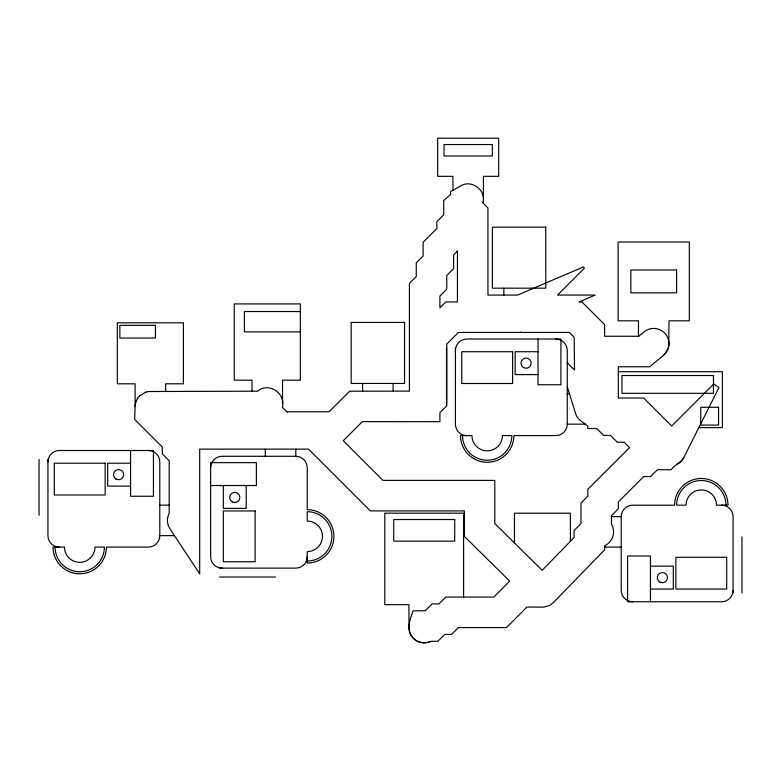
<?xml version="1.0" encoding="UTF-8"?>
<svg xmlns="http://www.w3.org/2000/svg" width="781" height="781" viewBox="0 0 781 781"><rect width="100%" height="100%" fill="white"/><g stroke="black" fill="none" stroke-linecap="round" stroke-linejoin="round"><path stroke-width="1.17" d="M668.8 345.905L668.975 320.815L689.311 320.815L689.311 242.022L618.132 242.022L618.132 320.815L638.467 320.815L638.467 336.26M282.517 403.396L282.537 380.171L300.334 380.171L300.334 303.916L234.241 303.916L234.241 380.171L252.029 380.171L252.029 391.203M483.361 200.492L483.293 201.127M483.41 199.633L483.429 176.321L498.678 176.321L498.678 138.188L437.672 138.188L437.672 176.321L452.921 176.321L452.921 190.32M668.936 344.411L668.975 343.689A15.249 15.249 0 0 0 644.003 331.945L638.78 336.26L604.67 336.26L604.553 324.545L581.952 301.944L579.131 301.944L595.171 295.081L557.556 295.081L584.354 268.283L583.436 266.926L517.608 295.081L487.94 295.081L487.94 207.941L482.951 202.953C486.797 190.603 471.548 178.956 460.644 185.937L450.578 191.648L450.578 194.44L443.715 200.551L443.715 214.795L436.852 221.658L436.852 228.521L423.126 242.247L423.126 255.973L416.263 262.836L416.263 276.562L409.4 283.425L409.4 391.135L349.673 391.203L329.113 411.753L287.935 411.753L287.388 412.3L282.351 407.262C286.168 393.585 268.566 381.616 257.73 391.183L148.829 391.515M668.907 345.134L668.077 348.795M483.166 201.976L483.029 202.601M668.682 346.666L668.507 347.369M136.245 400.887L135.172 405.222L134.664 419.377L162.331 447.054L162.331 453.917L169.194 460.78L169.194 513.263L168.608 514.494A15.249 15.249 0 0 0 169.946 528.805L199.692 573.83L199.692 449.124L308.524 449.124L370.292 510.891L464.305 510.891L464.305 536.332L509.729 581.152L493.826 597.055L445.785 597.055L438.922 603.918L432.059 603.918L425.196 610.781L413.217 610.781C409.615 619.421 405.495 632.522 414.652 639.444C419.104 643.075 425.665 643.866 430.809 641.289L437.829 641.289L444.692 634.426L451.555 634.426L458.418 627.563L506.459 627.563L526.97 607.042L543.722 607.169L549.795 605.324L553.27 602.688L604.611 549.873L604.875 545.636A15.249 15.249 0 0 0 612.109 525.31L611.474 524.129L611.474 515.685L618.337 508.822L618.337 501.958L643.72 476.576L650.583 476.576L657.446 469.713L671.172 469.713C674.52 464.607 681.315 463.084 683.883 457.354L718.95 387.64L713.814 383.93L671.719 426.026L643.72 398.027L618.337 398.027L618.337 366.767L649.753 366.767L664.543 354.437L668.331 348.062M667.823 349.507L667.501 350.181M136.255 400.878L137.651 398.251M667.169 350.884L666.798 351.499M683.785 457.52L683.424 458.174M666.408 352.163L665.978 352.748M683.033 458.818L682.604 459.423M137.651 398.242L139.535 395.938M665.51 353.373L665.031 353.9M682.155 460.029L681.667 460.595M664.524 354.457L663.977 354.964M681.169 461.151L680.622 461.659M139.545 395.928L145.881 392.101M680.075 462.167L679.48 462.625M678.884 463.074L678.25 463.475M677.605 463.855L676.942 464.187M430.106 641.621L429.404 641.875M428.701 642.128L427.978 642.314M145.891 392.101L148.81 391.515M427.178 642.519L426.514 642.617M425.772 642.724L425.03 642.773M424.278 642.812L423.536 642.783M300.334 311.541L244.404 311.541L244.404 331.876L300.334 331.876M538.031 351.714L515.157 351.714L515.157 374.597L538.031 374.597M618.337 371.707L722.366 371.707L722.366 427.627L698.839 427.627M567.26 393.653L569.417 393.653M462.537 435.603A24.66 24.66 0 0 0 487.188 460.253A24.66 24.66 0 0 0 511.848 435.603L502.447 435.603A15.249 15.249 0 0 1 487.188 450.852A15.249 15.249 0 0 1 471.939 435.603L460.507 435.603A26.691 26.691 0 0 0 487.188 462.284A26.691 26.691 0 0 0 513.878 435.603L555.818 435.603A11.442 11.442 0 0 0 567.26 424.161L585.535 424.161M307.226 561.012A24.66 24.66 0 0 0 331.886 536.352A24.66 24.66 0 0 0 307.226 511.701L307.226 521.103A15.249 15.249 0 0 1 322.475 536.352A15.249 15.249 0 0 1 307.226 551.601L307.226 563.042A26.691 26.691 0 0 0 333.917 536.352A26.691 26.691 0 0 0 307.226 509.661L307.226 467.721A11.442 11.442 0 0 0 295.794 456.289L222.077 456.289A11.442 11.442 0 0 0 210.636 467.721M130.554 463.201L107.68 463.201L107.68 486.085L130.554 486.085M210.636 485.518L256.393 485.518L256.393 462.645L210.636 462.645L210.636 556.687A11.442 11.442 0 0 0 222.077 568.129M159.793 505.151L169.194 505.151M611.474 516.602L621.207 516.602A11.442 11.442 0 0 1 632.649 505.17L674.589 505.17A26.691 26.691 0 0 1 701.279 478.48A26.691 26.691 0 0 1 727.97 505.17L716.528 505.17A15.249 15.249 0 0 0 701.279 489.921A15.249 15.249 0 0 0 686.03 505.17L676.619 505.17A24.66 24.66 0 0 1 701.279 480.51A24.66 24.66 0 0 1 725.939 505.17M55.06 547.09A24.66 24.66 0 0 0 79.721 571.741A24.66 24.66 0 0 0 104.381 547.09L94.97 547.09A15.249 15.249 0 0 1 79.721 562.34A15.249 15.249 0 0 1 64.472 547.09L53.03 547.09A26.691 26.691 0 0 0 79.721 573.781A26.691 26.691 0 0 0 106.411 547.09L148.351 547.09A11.442 11.442 0 0 0 159.793 535.649L174.466 535.649M604.611 547.11L621.207 547.11M650.446 566.176L673.32 566.176L673.32 589.05L650.446 589.05M219.529 568.129L295.794 568.129A11.442 11.442 0 0 0 307.226 556.687M219.529 577.022L275.459 577.022M422.785 642.743L422.043 642.636M421.232 642.519L420.578 642.353M419.856 642.177L419.143 641.923M418.44 641.679L417.757 641.367M417.083 641.045L416.439 640.664M415.726 640.244L415.189 639.844M414.594 639.395L414.028 638.897M413.422 638.341L412.973 637.843M567.26 362.745L574.504 369.989L574.172 337.304L569.32 332.452L521.278 332.452L520.732 331.905L520.185 332.452L458.418 332.452L446.761 344.109L446.761 405.876L439.898 412.739L439.898 421.711L362.374 421.633L343.269 440.738L382.924 480.383L494.803 480.383L494.803 523.573L542.19 570.325L574.113 537.484L574.113 530.494L580.976 523.631L580.976 503.042L587.839 496.179L587.839 489.316L629.564 447.601L624.224 442.261L617.361 442.261L610.498 435.398L603.635 435.398L596.772 428.535L587.839 428.535L587.839 426.465C583.846 422.14 577.071 419.934 575.587 413.481L567.26 386.712M412.417 637.237L412.017 636.691M411.567 636.095L411.177 635.461M410.757 634.748L410.464 634.143M410.142 633.469L409.888 632.766M409.605 631.985L409.449 631.331M409.264 630.609L409.146 629.867M409.029 629.056L408.99 628.383M408.951 627.563L408.951 604.679L384.808 604.679L384.808 513.176L463.602 513.176L463.602 597.055M741.95 536.938L741.95 592.867M733.056 592.867L733.056 516.602A11.442 11.442 0 0 0 721.615 505.17M650.446 601.76L650.446 556.004L627.563 556.004L627.563 601.76L721.615 601.76A11.442 11.442 0 0 0 733.056 590.319M621.207 516.602L621.207 590.319A11.442 11.442 0 0 0 632.649 601.76M570.374 541.331L570.374 513.176L514.454 513.176L514.454 542.961M567.26 424.161L567.26 350.444A11.442 11.442 0 0 0 555.818 339.013M538.031 339.013L538.031 384.76L560.904 384.76L560.904 339.013L466.853 339.013A11.442 11.442 0 0 0 455.421 350.444M503.833 288.169L503.833 295.081M455.421 347.906L455.421 424.161A11.442 11.442 0 0 0 466.853 435.603M446.527 347.906L446.527 403.826M393.116 383.432L393.116 391.096M362.618 383.432L362.618 391.135M295.794 449.124L295.794 456.289M265.286 449.124L265.286 456.289M246.22 485.518L246.22 508.392L223.346 508.392L223.346 485.518M165.601 391.398L165.601 383.813L183.398 383.813L183.398 322.807L117.306 322.807L117.306 383.813L135.103 383.813L135.103 406.423M159.793 535.649L159.793 461.932A11.442 11.442 0 0 0 148.351 450.5M130.554 450.5L130.554 496.247L153.437 496.247L153.437 450.5L59.385 450.5A11.442 11.442 0 0 0 47.944 461.932M47.944 459.394L47.944 535.649A11.442 11.442 0 0 0 59.385 547.09M39.05 459.394L39.05 515.314M457.441 251.072L453.624 254.889L453.624 268.615L446.761 275.478L446.761 289.204L439.898 296.067L439.898 307.831L445.785 301.944L457.441 301.944L457.441 251.072M492.323 144.544L444.028 144.544L444.028 155.985L492.323 155.985L492.323 144.544M545.773 227.164L492.391 227.164L492.391 288.169L545.773 288.169L545.773 227.164M676.6 269.982L630.843 269.982L630.843 292.855L676.6 292.855L676.6 269.982M404.558 322.426L351.177 322.426L351.177 383.432L404.558 383.432L404.558 322.426M155.439 325.345L119.854 325.345L119.854 338.056L155.439 338.056L155.439 325.345M512.609 351.714L461.776 351.714L461.776 383.491L512.609 383.491L512.609 351.714M713.473 375.515L621.959 375.515L621.959 393.312L713.473 393.312L713.473 375.515M718.549 407.291L700.762 407.291L700.762 425.089L718.549 425.089L718.549 407.291M105.142 463.201L54.299 463.201L54.299 494.978L105.142 494.978L105.142 463.201M255.123 510.94L223.346 510.94L223.346 561.773L255.123 561.773L255.123 510.94M454.708 519.531L393.702 519.531L393.702 541.135L454.708 541.135L454.708 519.531M726.701 557.273L675.858 557.273L675.858 589.05L726.701 589.05L726.701 557.273M523.543 367.558A5.086 5.086 0 0 0 531.168 363.155A5.086 5.086 0 0 0 523.543 358.752A5.086 5.086 0 0 0 523.543 367.558M659.847 582.011A5.086 5.086 0 0 0 667.472 577.608A5.086 5.086 0 0 0 659.847 573.205A5.086 5.086 0 0 0 659.847 582.011M116.066 479.046A5.086 5.086 0 0 0 123.691 474.643A5.086 5.086 0 0 0 116.066 470.24A5.086 5.086 0 0 0 116.066 479.046M232.24 501.871A5.086 5.086 0 0 0 239.865 497.468A5.086 5.086 0 0 0 232.24 493.065A5.086 5.086 0 0 0 232.24 501.871"/></g></svg>
